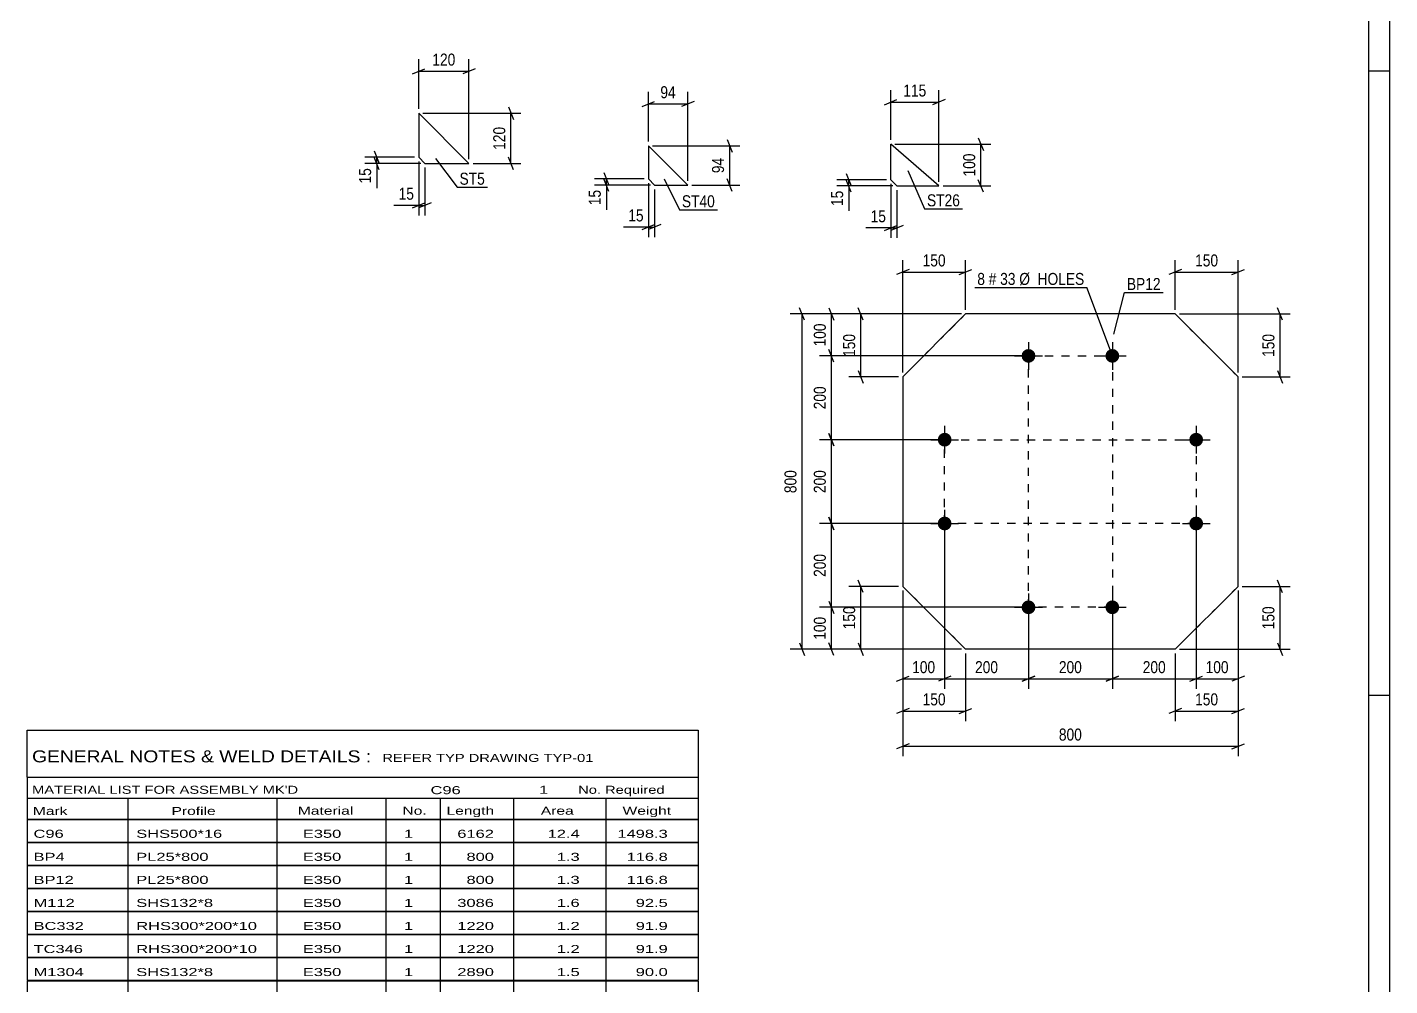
# Model space of a CAD drawing. Header units: millimetres. Extents: x 0 to 1189, y 0 to 841.
# Drawn here: x 864 to 1189, y 228.7 to 457.5 of the extents above; entities that cross this region are included whole.
import ezdxf

# ---------------------------------------------------------------- set-up
doc = ezdxf.new("R2010")
doc.units = ezdxf.units.MM
doc.linetypes.add('DXK_LINE_DOT2', pattern=[3.9198, 1.9599, -1.9599])
doc.styles.add('Arial Narrow', font='ARIALN.TTF', dxfattribs={"height": 0.2})

# ---------------------------------------------------------------- blocks, each defined once
blk = doc.blocks.new('Unknown-285407614-1132')
at = {"color": 5, "linetype": 'Continuous'}
for p, q in [((1189, 0), (1189, 841)), ((1184, 5), (1184, 836)), ((1189, 447), (1184, 447)), ((1189, 298), (1184, 298))]:
    blk.add_line(p, q, dxfattribs=at)
blk = doc.blocks.new('Part-285407614-8448 - 8432')
at = {"color": 2, "linetype": 'Continuous'}
for p, q in [((1021.55, 419.8), (1012.15, 429.2)), ((1012.15, 429.2), (1012.15, 421.3)), ((1012.15, 421.3), (1013.65, 419.8)), ((1013.65, 419.8), (1021.55, 419.8))]:
    blk.add_line(p, q, dxfattribs=at)
blk = doc.blocks.new('Part-285407614-8550 - 8544')
at = {"color": 2, "linetype": 'Continuous'}
for p, q in [((1069.96, 421.11), (1069.96, 429.61)), ((1081.46, 419.61), (1069.96, 429.61)), ((1071.46, 419.61), (1069.96, 421.11)), ((1071.46, 419.61), (1081.46, 419.61))]:
    blk.add_line(p, q, dxfattribs=at)
blk = doc.blocks.new('Part-285407614-38221 - 38220')
at = {"color": 2, "linetype": 'Continuous'}
for p, q in [((1087.83, 389.06), (1072.83, 374.06)), ((1137.83, 389.06), (1087.83, 389.06)), ((1137.83, 389.06), (1152.83, 374.06)), ((1072.83, 374.06), (1072.83, 324.06)), ((1152.83, 324.05), (1152.83, 374.06)), ((1072.83, 324.06), (1087.83, 309.06)), ((1137.83, 309.06), (1152.83, 324.05)), ((1137.83, 309.06), (1087.83, 309.06)), ((1137.83, 309.06), (1137.83, 309.06))]:
    blk.add_line(p, q, dxfattribs=at)
at = {"color": 7, "linetype": 'DXK_LINE_DOT2'}
for p, q in [((1072.83, 374.06), (1087.83, 389.06)), ((1137.83, 389.06), (1152.83, 374.06)), ((1152.83, 374.06), (1152.83, 374.06)), ((1072.83, 324.06), (1087.83, 309.06)), ((1152.83, 324.05), (1137.83, 309.06)), ((1137.83, 309.06), (1137.83, 309.06))]:
    blk.add_line(p, q, dxfattribs=at)
blk = doc.blocks.new('Bolt-285407614-38222 - 38220')
at = {"linetype": 'Continuous'}
for points in [[(1102.83, 380.71, -1), (1102.83, 377.41, -1)], [(1122.83, 380.71, -1), (1122.83, 377.41, -1)], [(1082.83, 360.71, -1), (1082.83, 357.41, -1)], [(1142.83, 360.71, -1), (1142.83, 357.41, -1)], [(1082.83, 340.71, -1), (1082.83, 337.41, -1)], [(1142.83, 340.71, -1), (1142.83, 337.41, -1)], [(1102.83, 320.71, -1), (1102.83, 317.41, -1)], [(1122.83, 320.71, -1), (1122.83, 317.41, -1)]]:
    blk.add_hatch(color=1, dxfattribs=at).paths.add_polyline_path(points)
at = {"color": 1, "linetype": 'Continuous'}
for p, q in [((1102.83, 382.36), (1102.83, 375.76)), ((1122.83, 382.36), (1122.83, 375.76)), ((1099.53, 379.06), (1106.13, 379.06)), ((1119.53, 379.06), (1126.13, 379.06)), ((1082.83, 362.36), (1082.83, 355.76)), ((1142.83, 362.36), (1142.83, 355.76)), ((1079.53, 359.06), (1086.13, 359.06)), ((1139.53, 359.06), (1146.13, 359.06)), ((1082.83, 342.36), (1082.83, 335.76)), ((1142.83, 342.36), (1142.83, 335.76)), ((1079.53, 339.06), (1086.13, 339.06)), ((1139.53, 339.06), (1146.13, 339.06)), ((1102.83, 322.36), (1102.83, 315.76)), ((1122.83, 322.36), (1122.83, 315.76)), ((1099.53, 319.06), (1106.13, 319.06)), ((1119.53, 319.06), (1126.13, 319.06))]:
    blk.add_line(p, q, dxfattribs=at)
blk = doc.blocks.new('Part-285407614-7930 - 7924')
at = {"color": 2, "linetype": 'Continuous'}
for p, q in [((969.37, 424.98), (957.37, 436.98)), ((957.37, 436.98), (957.37, 426.48)), ((957.37, 426.48), (958.87, 424.98)), ((958.87, 424.98), (969.37, 424.98))]:
    blk.add_line(p, q, dxfattribs=at)
blk = doc.blocks.new('Rectangle-285407614-40898 - 38220')
at = {"color": 1, "linetype": 'DXK_LINE_DOT2'}
blk.add_lwpolyline([(1102.83, 379.06), (1122.83, 379.06), (1122.83, 319.06), (1102.83, 319.06), (1102.83, 379.06)], close=True, dxfattribs=at)
blk = doc.blocks.new('Rectangle-285407614-40917 - 38220')
at = {"color": 1, "linetype": 'DXK_LINE_DOT2'}
blk.add_lwpolyline([(1082.83, 359.06), (1142.83, 359.06), (1142.83, 339.06), (1082.83, 339.06), (1082.83, 359.06)], close=True, dxfattribs=at)
blk = doc.blocks.new('StraightDimension-285407614-8450 - 8432')
at = {"color": 7, "linetype": 'Continuous'}
for p, q in [((1013.15, 429.2), (1033.95, 429.2)), ((1030.95, 430.7), (1032.15, 427.7)), ((1031.55, 419.8), (1031.55, 429.2)), ((1022.55, 419.8), (1033.95, 419.8)), ((1032.15, 418.3), (1030.95, 421.3))]:
    blk.add_line(p, q, dxfattribs=at)
at = {"color": 0}
blk.add_wipeout([(1030.8, 426.93), (1026.6, 426.93), (1026.6, 422.07), (1030.8, 422.07)], dxfattribs=at)
at = {"color": 3, "style": 'Arial Narrow'}
blk.add_text('94', height=2.863, rotation=90.0002, dxfattribs=at).set_placement((1030.2, 422.67))
blk = doc.blocks.new('StraightDimension-285407614-8457 - 8432')
at = {"color": 7, "linetype": 'Continuous'}
for p, q in [((1001.55, 422.8), (1002.75, 419.8)), ((1011.15, 421.3), (999.3, 421.3)), ((1012.65, 419.8), (999.3, 419.8)), ((1002.75, 418.3), (1001.55, 421.3)), ((1002.15, 419.8), (1002.15, 421.3))]:
    blk.add_line(p, q, dxfattribs=at)
at = {"color": 0}
blk.add_wipeout([(1001.4, 419.27), (997.2, 419.27), (997.2, 414.42), (1001.4, 414.42)], dxfattribs=at)
at = {"color": 7, "linetype": 'Continuous'}
blk.add_line((1002.15, 419.8), (1002.15, 413.89), dxfattribs=at)
blk.add_line((1002.15, 419.8), (1002.15, 413.89), dxfattribs=at)
at = {"color": 3, "style": 'Arial Narrow'}
blk.add_text('15', height=2.863, rotation=90.0002, dxfattribs=at).set_placement((1000.8, 415.02))
blk = doc.blocks.new('StraightDimension-285407614-8468 - 8432')
at = {"color": 7, "linetype": 'Continuous'}
for p, q in [((1012.15, 430.2), (1012.15, 442.05)), ((1021.55, 420.8), (1021.55, 442.05)), ((1010.65, 438.6), (1013.65, 439.8)), ((1012.15, 439.2), (1021.55, 439.2)), ((1023.05, 439.8), (1020.05, 438.6))]:
    blk.add_line(p, q, dxfattribs=at)
at = {"color": 0}
blk.add_wipeout([(1019.28, 439.95), (1019.28, 444.15), (1014.42, 444.15), (1014.42, 439.95)], dxfattribs=at)
at = {"color": 3, "style": 'Arial Narrow'}
blk.add_text('94', height=2.863, dxfattribs=at).set_placement((1015.02, 440.55))
blk = doc.blocks.new('StraightDimension-285407614-8477 - 8432')
at = {"color": 7, "linetype": 'Continuous'}
for p, q in [((1012.15, 420.3), (1012.15, 407.4)), ((1013.65, 418.8), (1013.65, 407.4)), ((1010.65, 409.2), (1013.65, 410.4)), ((1015.15, 410.4), (1012.15, 409.2)), ((1012.15, 409.8), (1013.65, 409.8))]:
    blk.add_line(p, q, dxfattribs=at)
at = {"color": 0}
blk.add_wipeout([(1011.62, 410.55), (1011.62, 414.75), (1006.77, 414.75), (1006.77, 410.55)], dxfattribs=at)
at = {"color": 7, "linetype": 'Continuous'}
blk.add_line((1012.15, 409.8), (1006.24, 409.8), dxfattribs=at)
blk.add_line((1012.15, 409.8), (1006.24, 409.8), dxfattribs=at)
at = {"color": 3, "style": 'Arial Narrow'}
blk.add_text('15', height=2.863, dxfattribs=at).set_placement((1007.37, 411.15))
blk = doc.blocks.new('StraightDimension-285407614-8552 - 8544')
at = {"color": 7, "linetype": 'Continuous'}
for p, q in [((1070.96, 429.61), (1093.86, 429.61)), ((1090.86, 431.11), (1092.06, 428.11)), ((1091.46, 419.61), (1091.46, 429.61)), ((1082.46, 419.61), (1093.86, 419.61)), ((1092.06, 418.11), (1090.86, 421.11))]:
    blk.add_line(p, q, dxfattribs=at)
at = {"color": 0}
blk.add_wipeout([(1090.71, 427.95), (1086.51, 427.95), (1086.51, 421.27), (1090.71, 421.27)], dxfattribs=at)
at = {"color": 3, "style": 'Arial Narrow'}
blk.add_text('100', height=2.863, rotation=90.0002, dxfattribs=at).set_placement((1090.11, 421.87))
blk = doc.blocks.new('StraightDimension-285407614-8561 - 8544')
at = {"color": 7, "linetype": 'Continuous'}
for p, q in [((1059.36, 422.61), (1060.56, 419.61)), ((1068.96, 421.11), (1057.11, 421.11)), ((1070.46, 419.61), (1057.11, 419.61)), ((1060.56, 418.11), (1059.36, 421.11)), ((1059.96, 419.61), (1059.96, 421.11))]:
    blk.add_line(p, q, dxfattribs=at)
at = {"color": 0}
blk.add_wipeout([(1059.21, 419.08), (1055.01, 419.08), (1055.01, 414.23), (1059.21, 414.23)], dxfattribs=at)
at = {"color": 7, "linetype": 'Continuous'}
blk.add_line((1059.96, 419.61), (1059.96, 413.7), dxfattribs=at)
blk.add_line((1059.96, 419.61), (1059.96, 413.7), dxfattribs=at)
at = {"color": 3, "style": 'Arial Narrow'}
blk.add_text('15', height=2.863, rotation=90.0002, dxfattribs=at).set_placement((1058.61, 414.83))
blk = doc.blocks.new('StraightDimension-285407614-8572 - 8544')
at = {"color": 7, "linetype": 'Continuous'}
for p, q in [((1069.96, 430.61), (1069.96, 442.46)), ((1081.46, 420.61), (1081.46, 442.46)), ((1068.46, 439.01), (1071.46, 440.21)), ((1069.96, 439.61), (1081.46, 439.61)), ((1082.96, 440.21), (1079.96, 439.01))]:
    blk.add_line(p, q, dxfattribs=at)
at = {"color": 0}
blk.add_wipeout([(1079.05, 440.36), (1079.05, 444.56), (1072.37, 444.56), (1072.37, 440.36)], dxfattribs=at)
at = {"color": 3, "style": 'Arial Narrow'}
blk.add_text('115', height=2.863, dxfattribs=at).set_placement((1072.97, 440.96))
blk = doc.blocks.new('StraightDimension-285407614-8579 - 8544')
at = {"color": 7, "linetype": 'Continuous'}
for p, q in [((1069.96, 420.11), (1069.96, 407.21)), ((1071.46, 418.61), (1071.46, 407.21)), ((1068.46, 409.01), (1071.46, 410.21)), ((1072.96, 410.21), (1069.96, 409.01)), ((1069.96, 409.61), (1071.46, 409.61))]:
    blk.add_line(p, q, dxfattribs=at)
at = {"color": 0}
blk.add_wipeout([(1069.43, 410.36), (1069.43, 414.56), (1064.58, 414.56), (1064.58, 410.36)], dxfattribs=at)
at = {"color": 7, "linetype": 'Continuous'}
blk.add_line((1069.96, 409.61), (1064.05, 409.61), dxfattribs=at)
blk.add_line((1069.96, 409.61), (1064.05, 409.61), dxfattribs=at)
at = {"color": 3, "style": 'Arial Narrow'}
blk.add_text('15', height=2.863, dxfattribs=at).set_placement((1065.18, 410.96))
blk = doc.blocks.new('StraightDimension-285407614-38224 - 38220')
at = {"color": 7, "linetype": 'Continuous'}
for p, q in [((1137.83, 390.06), (1137.83, 401.91)), ((1152.83, 375.06), (1152.83, 401.91)), ((1139.33, 399.66), (1136.33, 398.46)), ((1137.83, 399.06), (1152.83, 399.06)), ((1151.33, 398.46), (1154.33, 399.66))]:
    blk.add_line(p, q, dxfattribs=at)
at = {"color": 0}
blk.add_wipeout([(1148.67, 399.81), (1148.67, 404.01), (1141.98, 404.01), (1141.98, 399.81)], dxfattribs=at)
at = {"color": 3, "style": 'Arial Narrow'}
blk.add_text('150', height=2.863, dxfattribs=at).set_placement((1142.58, 400.41))
blk = doc.blocks.new('StraightDimension-285407614-38282 - 38220')
at = {"color": 7, "linetype": 'Continuous'}
for p, q in [((1081.83, 359.06), (1052.98, 359.06)), ((1056.43, 357.56), (1055.23, 360.56)), ((1055.83, 339.06), (1055.83, 359.06)), ((1081.83, 339.06), (1052.98, 339.06)), ((1055.23, 340.56), (1056.43, 337.56))]:
    blk.add_line(p, q, dxfattribs=at)
at = {"color": 0}
blk.add_wipeout([(1055.08, 352.4), (1050.88, 352.4), (1050.88, 345.71), (1055.08, 345.71)], dxfattribs=at)
at = {"color": 3, "style": 'Arial Narrow'}
blk.add_text('200', height=2.863, rotation=90.0002, dxfattribs=at).set_placement((1054.48, 346.31))
blk = doc.blocks.new('StraightDimension-285407614-38228 - 38220')
at = {"color": 7, "linetype": 'Continuous'}
for p, q in [((1072.83, 375.06), (1072.83, 401.91)), ((1087.83, 390.06), (1087.83, 401.91)), ((1074.33, 399.66), (1071.33, 398.46)), ((1072.83, 399.06), (1087.83, 399.06)), ((1086.33, 398.46), (1089.33, 399.66))]:
    blk.add_line(p, q, dxfattribs=at)
at = {"color": 0}
blk.add_wipeout([(1083.67, 399.81), (1083.67, 404.01), (1076.98, 404.01), (1076.98, 399.81)], dxfattribs=at)
at = {"color": 3, "style": 'Arial Narrow'}
blk.add_text('150', height=2.863, dxfattribs=at).set_placement((1077.58, 400.41))
blk = doc.blocks.new('StraightDimension-285407614-38232 - 38220')
at = {"color": 7, "linetype": 'Continuous'}
for p, q in [((1152.83, 323.05), (1152.83, 291.91)), ((1137.83, 308.06), (1137.83, 291.91)), ((1139.33, 294.91), (1136.33, 293.71)), ((1137.83, 294.31), (1152.83, 294.31)), ((1151.33, 293.71), (1154.33, 294.91))]:
    blk.add_line(p, q, dxfattribs=at)
at = {"color": 0}
blk.add_wipeout([(1148.67, 295.06), (1148.67, 299.26), (1141.98, 299.26), (1141.98, 295.06)], dxfattribs=at)
at = {"color": 3, "style": 'Arial Narrow'}
blk.add_text('150', height=2.863, dxfattribs=at).set_placement((1142.58, 295.66))
blk = doc.blocks.new('StraightDimension-285407614-38300 - 38220')
at = {"color": 7, "linetype": 'Continuous'}
for p, q in [((1049.43, 387.56), (1048.23, 390.56)), ((1086.83, 389.06), (1045.98, 389.06)), ((1048.83, 309.06), (1048.83, 389.06)), ((1086.83, 309.06), (1045.98, 309.06)), ((1048.23, 310.56), (1049.43, 307.56))]:
    blk.add_line(p, q, dxfattribs=at)
at = {"color": 0}
blk.add_wipeout([(1048.08, 352.4), (1043.88, 352.4), (1043.88, 345.71), (1048.08, 345.71)], dxfattribs=at)
at = {"color": 3, "style": 'Arial Narrow'}
blk.add_text('800', height=2.863, rotation=90.0002, dxfattribs=at).set_placement((1047.48, 346.31))
blk = doc.blocks.new('StraightDimension-285407614-38236 - 38220')
at = {"color": 7, "linetype": 'Continuous'}
for p, q in [((1072.83, 323.06), (1072.83, 291.91)), ((1087.83, 308.06), (1087.83, 291.91)), ((1074.33, 294.91), (1071.33, 293.71)), ((1072.83, 294.31), (1087.83, 294.31)), ((1086.33, 293.71), (1089.33, 294.91))]:
    blk.add_line(p, q, dxfattribs=at)
at = {"color": 0}
blk.add_wipeout([(1083.67, 295.06), (1083.67, 299.26), (1076.98, 299.26), (1076.98, 295.06)], dxfattribs=at)
at = {"color": 3, "style": 'Arial Narrow'}
blk.add_text('150', height=2.863, dxfattribs=at).set_placement((1077.58, 295.66))
blk = doc.blocks.new('StraightDimension-285407614-38240 - 38220')
at = {"color": 7, "linetype": 'Continuous'}
for p, q in [((1163.43, 387.56), (1162.23, 390.56)), ((1138.83, 389.06), (1165.23, 389.06)), ((1162.83, 374.06), (1162.83, 389.06)), ((1153.83, 374.06), (1165.23, 374.06)), ((1162.23, 375.56), (1163.43, 372.56))]:
    blk.add_line(p, q, dxfattribs=at)
at = {"color": 0}
blk.add_wipeout([(1162.08, 384.9), (1157.88, 384.9), (1157.88, 378.21), (1162.08, 378.21)], dxfattribs=at)
at = {"color": 3, "style": 'Arial Narrow'}
blk.add_text('150', height=2.863, rotation=90.0002, dxfattribs=at).set_placement((1161.48, 378.81))
blk = doc.blocks.new('StraightDimension-285407614-38244 - 38220')
at = {"color": 7, "linetype": 'Continuous'}
for p, q in [((1163.43, 322.55), (1162.23, 325.55)), ((1153.83, 324.05), (1165.23, 324.05)), ((1162.83, 309.06), (1162.83, 324.05)), ((1138.83, 309.06), (1165.23, 309.06)), ((1162.23, 310.56), (1163.43, 307.56))]:
    blk.add_line(p, q, dxfattribs=at)
at = {"color": 0}
blk.add_wipeout([(1162.08, 319.9), (1157.88, 319.9), (1157.88, 313.21), (1162.08, 313.21)], dxfattribs=at)
at = {"color": 3, "style": 'Arial Narrow'}
blk.add_text('150', height=2.863, rotation=90.0002, dxfattribs=at).set_placement((1161.48, 313.81))
blk = doc.blocks.new('StraightDimension-285407614-38248 - 38220')
at = {"color": 7, "linetype": 'Continuous'}
for p, q in [((1063.43, 387.56), (1062.23, 390.56)), ((1086.83, 389.06), (1059.98, 389.06)), ((1062.83, 374.06), (1062.83, 389.06)), ((1071.83, 374.06), (1059.98, 374.06)), ((1062.23, 375.56), (1063.43, 372.56))]:
    blk.add_line(p, q, dxfattribs=at)
at = {"color": 0}
blk.add_wipeout([(1062.08, 384.9), (1057.88, 384.9), (1057.88, 378.21), (1062.08, 378.21)], dxfattribs=at)
at = {"color": 3, "style": 'Arial Narrow'}
blk.add_text('150', height=2.863, rotation=90.0002, dxfattribs=at).set_placement((1061.48, 378.81))
blk = doc.blocks.new('StraightDimension-285407614-38252 - 38220')
at = {"color": 7, "linetype": 'Continuous'}
for p, q in [((1063.43, 322.56), (1062.23, 325.56)), ((1071.83, 324.06), (1059.98, 324.06)), ((1062.83, 309.06), (1062.83, 324.06)), ((1086.83, 309.06), (1059.98, 309.06)), ((1062.23, 310.56), (1063.43, 307.56))]:
    blk.add_line(p, q, dxfattribs=at)
at = {"color": 0}
blk.add_wipeout([(1062.08, 319.9), (1057.88, 319.9), (1057.88, 313.21), (1062.08, 313.21)], dxfattribs=at)
at = {"color": 3, "style": 'Arial Narrow'}
blk.add_text('150', height=2.863, rotation=90.0002, dxfattribs=at).set_placement((1061.48, 313.81))
blk = doc.blocks.new('StraightDimension-285407614-38256 - 38220')
at = {"color": 7, "linetype": 'Continuous'}
for p, q in [((1142.83, 338.06), (1142.83, 299.6)), ((1152.83, 323.05), (1152.83, 299.6)), ((1141.33, 301.4), (1144.33, 302.6)), ((1154.33, 302.6), (1151.33, 301.4)), ((1142.83, 302), (1152.83, 302))]:
    blk.add_line(p, q, dxfattribs=at)
at = {"color": 0}
blk.add_wipeout([(1151.17, 302.75), (1151.17, 306.95), (1144.48, 306.95), (1144.48, 302.75)], dxfattribs=at)
at = {"color": 3, "style": 'Arial Narrow'}
blk.add_text('100', height=2.863, dxfattribs=at).set_placement((1145.08, 303.35))
blk = doc.blocks.new('StraightDimension-285407614-38257 - 38220')
at = {"color": 7, "linetype": 'Continuous'}
for p, q in [((1142.83, 338.06), (1142.83, 299.6)), ((1122.83, 318.06), (1122.83, 299.6)), ((1124.33, 302.6), (1121.33, 301.4)), ((1141.33, 301.4), (1144.33, 302.6)), ((1122.83, 302), (1142.83, 302))]:
    blk.add_line(p, q, dxfattribs=at)
at = {"color": 0}
blk.add_wipeout([(1136.17, 302.75), (1136.17, 306.95), (1129.48, 306.95), (1129.48, 302.75)], dxfattribs=at)
at = {"color": 3, "style": 'Arial Narrow'}
blk.add_text('200', height=2.863, dxfattribs=at).set_placement((1130.08, 303.35))
blk = doc.blocks.new('StraightDimension-285407614-38258 - 38220')
at = {"color": 7, "linetype": 'Continuous'}
for p, q in [((1102.83, 318.06), (1102.83, 299.6)), ((1122.83, 318.06), (1122.83, 299.6)), ((1104.33, 302.6), (1101.33, 301.4)), ((1121.33, 301.4), (1124.33, 302.6)), ((1102.83, 302), (1122.83, 302))]:
    blk.add_line(p, q, dxfattribs=at)
at = {"color": 0}
blk.add_wipeout([(1116.17, 302.75), (1116.17, 306.95), (1109.48, 306.95), (1109.48, 302.75)], dxfattribs=at)
at = {"color": 3, "style": 'Arial Narrow'}
blk.add_text('200', height=2.863, dxfattribs=at).set_placement((1110.08, 303.35))
blk = doc.blocks.new('StraightDimension-285407614-38259 - 38220')
at = {"color": 7, "linetype": 'Continuous'}
for p, q in [((1082.83, 338.06), (1082.83, 299.6)), ((1102.83, 318.06), (1102.83, 299.6)), ((1084.33, 302.6), (1081.33, 301.4)), ((1101.33, 301.4), (1104.33, 302.6)), ((1082.83, 302), (1102.83, 302))]:
    blk.add_line(p, q, dxfattribs=at)
at = {"color": 0}
blk.add_wipeout([(1096.17, 302.75), (1096.17, 306.95), (1089.48, 306.95), (1089.48, 302.75)], dxfattribs=at)
at = {"color": 3, "style": 'Arial Narrow'}
blk.add_text('200', height=2.863, dxfattribs=at).set_placement((1090.08, 303.35))
blk = doc.blocks.new('StraightDimension-285407614-38260 - 38220')
at = {"color": 7, "linetype": 'Continuous'}
for p, q in [((1082.83, 338.06), (1082.83, 299.6)), ((1072.83, 323.06), (1072.83, 299.6)), ((1071.33, 301.4), (1074.33, 302.6)), ((1084.33, 302.6), (1081.33, 301.4)), ((1072.83, 302), (1082.83, 302))]:
    blk.add_line(p, q, dxfattribs=at)
at = {"color": 0}
blk.add_wipeout([(1081.17, 302.75), (1081.17, 306.95), (1074.48, 306.95), (1074.48, 302.75)], dxfattribs=at)
at = {"color": 3, "style": 'Arial Narrow'}
blk.add_text('100', height=2.863, dxfattribs=at).set_placement((1075.08, 303.35))
blk = doc.blocks.new('StraightDimension-285407614-38276 - 38220')
at = {"color": 7, "linetype": 'Continuous'}
for p, q in [((1072.83, 323.06), (1072.83, 283.51)), ((1152.83, 323.05), (1152.83, 283.51)), ((1074.33, 286.51), (1071.33, 285.31)), ((1151.33, 285.31), (1154.33, 286.51)), ((1072.83, 285.91), (1152.83, 285.91))]:
    blk.add_line(p, q, dxfattribs=at)
at = {"color": 0}
blk.add_wipeout([(1116.17, 286.66), (1116.17, 290.86), (1109.48, 290.86), (1109.48, 286.66)], dxfattribs=at)
at = {"color": 3, "style": 'Arial Narrow'}
blk.add_text('800', height=2.863, dxfattribs=at).set_placement((1110.08, 287.26))
blk = doc.blocks.new('StraightDimension-285407614-38280 - 38220')
at = {"color": 7, "linetype": 'Continuous'}
for p, q in [((1055.23, 390.56), (1056.43, 387.56)), ((1086.83, 389.06), (1052.98, 389.06)), ((1055.83, 379.06), (1055.83, 389.06)), ((1056.43, 377.56), (1055.23, 380.56)), ((1101.83, 379.06), (1052.98, 379.06))]:
    blk.add_line(p, q, dxfattribs=at)
at = {"color": 0}
blk.add_wipeout([(1055.08, 387.4), (1050.88, 387.4), (1050.88, 380.71), (1055.08, 380.71)], dxfattribs=at)
at = {"color": 3, "style": 'Arial Narrow'}
blk.add_text('100', height=2.863, rotation=90.0002, dxfattribs=at).set_placement((1054.48, 381.31))
blk = doc.blocks.new('StraightDimension-285407614-38281 - 38220')
at = {"color": 7, "linetype": 'Continuous'}
for p, q in [((1056.43, 377.56), (1055.23, 380.56)), ((1101.83, 379.06), (1052.98, 379.06)), ((1055.83, 359.06), (1055.83, 379.06)), ((1081.83, 359.06), (1052.98, 359.06)), ((1055.23, 360.56), (1056.43, 357.56))]:
    blk.add_line(p, q, dxfattribs=at)
at = {"color": 0}
blk.add_wipeout([(1055.08, 372.4), (1050.88, 372.4), (1050.88, 365.71), (1055.08, 365.71)], dxfattribs=at)
at = {"color": 3, "style": 'Arial Narrow'}
blk.add_text('200', height=2.863, rotation=90.0002, dxfattribs=at).set_placement((1054.48, 366.31))
blk = doc.blocks.new('StraightDimension-285407614-38283 - 38220')
at = {"color": 7, "linetype": 'Continuous'}
for p, q in [((1081.83, 339.06), (1052.98, 339.06)), ((1056.43, 337.56), (1055.23, 340.56)), ((1055.83, 319.06), (1055.83, 339.06)), ((1101.83, 319.06), (1052.98, 319.06)), ((1055.23, 320.56), (1056.43, 317.56))]:
    blk.add_line(p, q, dxfattribs=at)
at = {"color": 0}
blk.add_wipeout([(1055.08, 332.4), (1050.88, 332.4), (1050.88, 325.71), (1055.08, 325.71)], dxfattribs=at)
at = {"color": 3, "style": 'Arial Narrow'}
blk.add_text('200', height=2.863, rotation=90.0002, dxfattribs=at).set_placement((1054.48, 326.31))
blk = doc.blocks.new('StraightDimension-285407614-38284 - 38220')
at = {"color": 7, "linetype": 'Continuous'}
for p, q in [((1101.83, 319.06), (1052.98, 319.06)), ((1055.23, 320.56), (1056.43, 317.56)), ((1055.83, 309.06), (1055.83, 319.06)), ((1086.83, 309.06), (1052.98, 309.06)), ((1056.43, 307.56), (1055.23, 310.56))]:
    blk.add_line(p, q, dxfattribs=at)
at = {"color": 0}
blk.add_wipeout([(1055.08, 317.4), (1050.88, 317.4), (1050.88, 310.71), (1055.08, 310.71)], dxfattribs=at)
at = {"color": 3, "style": 'Arial Narrow'}
blk.add_text('100', height=2.863, rotation=90.0002, dxfattribs=at).set_placement((1054.48, 311.31))
blk = doc.blocks.new('StraightDimension-285407614-7939 - 7924')
at = {"color": 7, "linetype": 'Continuous'}
for p, q in [((956.37, 426.48), (944.52, 426.48)), ((946.77, 427.98), (947.97, 424.98)), ((947.97, 423.48), (946.77, 426.48)), ((947.37, 424.98), (947.37, 426.48)), ((957.87, 424.98), (944.52, 424.98))]:
    blk.add_line(p, q, dxfattribs=at)
at = {"color": 0}
blk.add_wipeout([(946.62, 424.45), (942.42, 424.45), (942.42, 419.6), (946.62, 419.6)], dxfattribs=at)
at = {"color": 7, "linetype": 'Continuous'}
blk.add_line((947.37, 424.98), (947.37, 419.07), dxfattribs=at)
blk.add_line((947.37, 424.98), (947.37, 419.07), dxfattribs=at)
at = {"color": 3, "style": 'Arial Narrow'}
blk.add_text('15', height=2.863, rotation=90.0002, dxfattribs=at).set_placement((946.02, 420.2))
blk = doc.blocks.new('StraightDimension-285407614-7932 - 7924')
at = {"color": 7, "linetype": 'Continuous'}
for p, q in [((958.37, 436.98), (981.77, 436.98)), ((978.77, 438.48), (979.97, 435.48)), ((979.37, 424.98), (979.37, 436.98)), ((979.97, 423.48), (978.77, 426.48)), ((970.37, 424.98), (981.77, 424.98))]:
    blk.add_line(p, q, dxfattribs=at)
at = {"color": 0}
blk.add_wipeout([(978.62, 434.32), (974.42, 434.32), (974.42, 427.63), (978.62, 427.63)], dxfattribs=at)
at = {"color": 3, "style": 'Arial Narrow'}
blk.add_text('120', height=2.863, rotation=90.0002, dxfattribs=at).set_placement((978.02, 428.23))
blk = doc.blocks.new('StraightDimension-285407614-7950 - 7924')
at = {"color": 7, "linetype": 'Continuous'}
for p, q in [((957.37, 437.98), (957.37, 449.83)), ((969.37, 425.98), (969.37, 449.83)), ((955.87, 446.38), (958.87, 447.58)), ((957.37, 446.98), (969.37, 446.98)), ((970.87, 447.58), (967.87, 446.38))]:
    blk.add_line(p, q, dxfattribs=at)
at = {"color": 0}
blk.add_wipeout([(966.72, 447.73), (966.72, 451.93), (960.03, 451.93), (960.03, 447.73)], dxfattribs=at)
at = {"color": 3, "style": 'Arial Narrow'}
blk.add_text('120', height=2.863, dxfattribs=at).set_placement((960.63, 448.33))
blk = doc.blocks.new('StraightDimension-285407614-7959 - 7924')
at = {"color": 7, "linetype": 'Continuous'}
for p, q in [((957.37, 425.48), (957.37, 412.58)), ((958.87, 423.98), (958.87, 412.58)), ((955.87, 414.38), (958.87, 415.58)), ((960.37, 415.58), (957.37, 414.38)), ((957.37, 414.98), (958.87, 414.98))]:
    blk.add_line(p, q, dxfattribs=at)
at = {"color": 0}
blk.add_wipeout([(956.85, 415.73), (956.85, 419.93), (951.99, 419.93), (951.99, 415.73)], dxfattribs=at)
at = {"color": 7, "linetype": 'Continuous'}
blk.add_line((957.37, 414.98), (951.47, 414.98), dxfattribs=at)
blk.add_line((957.37, 414.98), (951.47, 414.98), dxfattribs=at)
at = {"color": 3, "style": 'Arial Narrow'}
blk.add_text('15', height=2.863, dxfattribs=at).set_placement((952.59, 416.33))
blk = doc.blocks.new('Unknown-285407614-42335')
at = {"color": 7, "linetype": 'Continuous'}
for p, q in [((864, 289.75), (1024, 289.75)), ((864, 278.5), (864, 289.75)), ((1024, 289.75), (1024, 278.5)), ((864, 278.5), (1024, 278.5)), ((864, 278.5), (864, 273.5)), ((1024, 278.5), (1024, 273.5)), ((864, 273.5), (1024, 273.5)), ((864, 273.5), (864, 268.5)), ((888, 273.5), (888, 268.5)), ((923.5, 273.5), (923.5, 268.5)), ((949.5, 273.5), (949.5, 268.5)), ((962.5, 273.5), (962.5, 268.5)), ((980, 273.5), (980, 268.5)), ((1002, 273.5), (1002, 268.5)), ((1024, 273.5), (1024, 268.5)), ((864, 268.5), (1024, 268.5)), ((864, 268.45), (864, 263.05)), ((864, 268.45), (1024, 268.45)), ((888, 268.5), (888, 263)), ((923.5, 268.5), (923.5, 263)), ((949.5, 268.5), (949.5, 263)), ((962.5, 268.5), (962.5, 263)), ((980, 268.5), (980, 263)), ((1002, 268.5), (1002, 263)), ((1024, 268.45), (1024, 263.05)), ((864, 263.05), (1024, 263.05)), ((864, 262.95), (864, 257.55)), ((864, 262.95), (1024, 262.95)), ((888, 263), (888, 257.5)), ((923.5, 263), (923.5, 257.5)), ((949.5, 263), (949.5, 257.5)), ((962.5, 263), (962.5, 257.5)), ((980, 263), (980, 257.5)), ((1002, 263), (1002, 257.5)), ((1024, 262.95), (1024, 257.55)), ((864, 257.55), (1024, 257.55)), ((864, 257.45), (864, 252.05)), ((864, 257.45), (1024, 257.45)), ((888, 257.5), (888, 252)), ((923.5, 257.5), (923.5, 252)), ((949.5, 257.5), (949.5, 252)), ((962.5, 257.5), (962.5, 252)), ((980, 257.5), (980, 252)), ((1002, 257.5), (1002, 252)), ((1024, 257.45), (1024, 252.05)), ((864, 252.05), (1024, 252.05)), ((864, 251.95), (864, 246.55)), ((864, 251.95), (1024, 251.95)), ((888, 252), (888, 246.5)), ((923.5, 252), (923.5, 246.5)), ((949.5, 252), (949.5, 246.5)), ((962.5, 252), (962.5, 246.5)), ((980, 252), (980, 246.5)), ((1002, 252), (1002, 246.5)), ((1024, 251.95), (1024, 246.55)), ((864, 246.55), (1024, 246.55)), ((864, 246.45), (864, 241.05)), ((864, 246.45), (1024, 246.45)), ((888, 246.5), (888, 241)), ((923.5, 246.5), (923.5, 241)), ((949.5, 246.5), (949.5, 241)), ((962.5, 246.5), (962.5, 241)), ((980, 246.5), (980, 241)), ((1002, 246.5), (1002, 241)), ((1024, 246.45), (1024, 241.05)), ((864, 241.05), (1024, 241.05)), ((864, 240.95), (864, 235.55)), ((864, 240.95), (1024, 240.95)), ((888, 241), (888, 235.5)), ((923.5, 241), (923.5, 235.5)), ((949.5, 241), (949.5, 235.5)), ((962.5, 241), (962.5, 235.5)), ((980, 241), (980, 235.5)), ((1002, 241), (1002, 235.5)), ((1024, 240.95), (1024, 235.55)), ((864, 235.55), (1024, 235.55)), ((864, 235.45), (864, 230.05)), ((864, 235.45), (1024, 235.45)), ((888, 235.5), (888, 230)), ((923.5, 235.5), (923.5, 230)), ((949.5, 235.5), (949.5, 230)), ((962.5, 235.5), (962.5, 230)), ((980, 235.5), (980, 230)), ((1002, 235.5), (1002, 230)), ((1024, 235.45), (1024, 230.05)), ((864, 230.05), (1024, 230.05)), ((864, 229.95), (864, 224.55)), ((864, 229.95), (1024, 229.95)), ((888, 230), (888, 224.5)), ((923.5, 230), (923.5, 224.5)), ((949.5, 230), (949.5, 224.5)), ((962.5, 230), (962.5, 224.5)), ((980, 230), (980, 224.5)), ((1002, 230), (1002, 224.5)), ((1024, 229.95), (1024, 224.55))]:
    blk.add_line(p, q, dxfattribs=at)
at = {"color": 7, "style": 'Arial Narrow'}
for s, height, width, p in [('GENERAL NOTES & WELD DETAILS :', 2.8633, 1.4, (865.15, 282.06)), ('REFER TYP DRAWING TYP-01', 1.9089, 1.6, (948.7, 282.16)), ("MATERIAL LIST FOR ASSEMBLY MK'D", 1.9089, 1.6, (865.15, 274.56)), ('C96', 1.909, 1.794707, (960.2, 274.47)), ('1', 1.91, 1.794707, (986.08, 274.56)), ('No. Required', 1.9089, 1.6, (995.41, 274.56)), ('Mark', 1.909, 1.7, (865.34, 269.5)), ('Profile', 1.909, 1.7, (898.41, 269.5)), ('Material', 1.909, 1.7, (928.54, 269.56)), ('No.', 1.909, 1.7, (953.5, 269.56)), ('Length', 1.909, 1.7, (964, 269.56)), ('Area', 1.909, 1.7, (986.5, 269.56)), ('Weight', 1.909, 1.7, (1006, 269.56))]:
    blk.add_text(s, height=height, dxfattribs=dict(at, width=width)).set_placement(p)
at = {"color": 7, "linetype": 'Continuous', "style": 'Arial Narrow', "width": 1.794707}
for s, height, p in [('C96', 1.909, (865.5, 264.06)), ('SHS500*16', 1.909, (890, 264.06)), ('E350', 1.909, (929.74, 264.06)), ('1', 1.91, (953.86, 264.06)), ('6162', 1.909, (966.58, 264.06)), ('12.4', 1.909, (988.13, 264.06)), ('1498.3', 1.909, (1004.77, 264.06)), ('BP4', 1.909, (865.5, 258.56)), ('PL25*800', 1.909, (890, 258.56)), ('E350', 1.909, (929.74, 258.56)), ('1', 1.91, (953.86, 258.56)), ('800', 1.909, (968.77, 258.56)), ('1.3', 1.909, (990.32, 258.56)), ('116.8', 1.909, (1006.96, 258.56)), ('BP12', 1.909, (865.5, 253.06)), ('PL25*800', 1.909, (890, 253.06)), ('E350', 1.909, (929.74, 253.06)), ('1', 1.91, (953.86, 253.06)), ('800', 1.909, (968.77, 253.06)), ('1.3', 1.909, (990.32, 253.06)), ('116.8', 1.909, (1006.96, 253.06)), ('M112', 1.909, (865.5, 247.56)), ('SHS132*8', 1.909, (890, 247.56)), ('E350', 1.909, (929.74, 247.56)), ('1', 1.91, (953.86, 247.56)), ('3086', 1.909, (966.58, 247.56)), ('1.6', 1.909, (990.32, 247.56)), ('92.5', 1.909, (1009.14, 247.56)), ('BC332', 1.909, (865.5, 242.06)), ('RHS300*200*10', 1.9089, (890, 242.06)), ('E350', 1.909, (929.74, 242.06)), ('1', 1.91, (953.86, 242.06)), ('1220', 1.909, (966.58, 242.06)), ('1.2', 1.909, (990.32, 242.06)), ('91.9', 1.909, (1009.14, 242.06)), ('TC346', 1.909, (865.5, 236.56)), ('RHS300*200*10', 1.9089, (890, 236.56)), ('E350', 1.909, (929.74, 236.56)), ('1', 1.91, (953.86, 236.56)), ('1220', 1.909, (966.58, 236.56)), ('1.2', 1.909, (990.32, 236.56)), ('91.9', 1.909, (1009.14, 236.56)), ('M1304', 1.909, (865.5, 231.06)), ('SHS132*8', 1.909, (890, 231.06)), ('E350', 1.909, (929.74, 231.06)), ('1', 1.91, (953.86, 231.06)), ('2890', 1.909, (966.58, 231.06)), ('1.5', 1.909, (990.32, 231.06)), ('90.0', 1.909, (1009.14, 231.06))]:
    blk.add_text(s, height=height, dxfattribs=at).set_placement(p)
blk = doc.blocks.new('Mark-285407614-8444 - 8432')
at = {"color": 0}
blk.add_wipeout([(1028.01, 414.52), (1028.01, 417.52), (1020.16, 417.52), (1020.16, 414.52)], dxfattribs=at)
blk.add_wipeout([(1028.01, 414.52), (1028.01, 417.52), (1020.16, 417.52), (1020.16, 414.52)], dxfattribs=at)
at = {"color": 30, "linetype": 'Continuous'}
for p, q in [((1015.91, 421.31), (1019.56, 413.92)), ((1019.56, 413.92), (1028.61, 413.92))]:
    blk.add_line(p, q, dxfattribs=at)
at = {"color": 3, "style": 'Arial Narrow'}
blk.add_text('ST40', height=2.863, dxfattribs=at).set_placement((1020.16, 414.52))
blk = doc.blocks.new('Mark-285407614-8546 - 8544')
at = {"color": 0}
blk.add_wipeout([(1086.47, 414.75), (1086.47, 417.75), (1078.62, 417.75), (1078.62, 414.75)], dxfattribs=at)
blk.add_wipeout([(1086.47, 414.75), (1086.47, 417.75), (1078.62, 417.75), (1078.62, 414.75)], dxfattribs=at)
at = {"color": 30, "linetype": 'Continuous'}
for p, q in [((1074.07, 423.33), (1078.02, 414.15)), ((1078.02, 414.15), (1087.07, 414.15))]:
    blk.add_line(p, q, dxfattribs=at)
at = {"color": 3, "style": 'Arial Narrow'}
blk.add_text('ST26', height=2.863, dxfattribs=at).set_placement((1078.62, 414.75))
blk = doc.blocks.new('Mark-285407614-38303 - 38220')
at = {"color": 0}
blk.add_wipeout([(1092.44, 395.99), (1092.44, 398.99), (1090.62, 398.99), (1090.62, 395.99)], dxfattribs=at)
blk.add_wipeout([(1092.44, 395.99), (1092.44, 398.99), (1090.62, 398.99), (1090.62, 395.99)], dxfattribs=at)
blk.add_wipeout([(1095.17, 395.99), (1095.17, 398.99), (1093.34, 398.99), (1093.34, 395.99)], dxfattribs=at)
blk.add_wipeout([(1095.17, 395.99), (1095.17, 398.99), (1093.34, 398.99), (1093.34, 395.99)], dxfattribs=at)
at = {"color": 3, "style": 'Arial Narrow'}
blk.add_text('8', height=2.86, dxfattribs=at).set_placement((1090.62, 395.99))
at = {"color": 0}
blk.add_wipeout([(1099.73, 395.99), (1099.73, 398.99), (1096.07, 398.99), (1096.07, 395.99)], dxfattribs=at)
blk.add_wipeout([(1099.73, 395.99), (1099.73, 398.99), (1096.07, 398.99), (1096.07, 395.99)], dxfattribs=at)
at = {"color": 3, "style": 'Arial Narrow'}
blk.add_text('#', height=2.86, dxfattribs=at).set_placement((1093.34, 395.99))
at = {"color": 0}
blk.add_wipeout([(1116.16, 395.99), (1116.16, 398.99), (1100.63, 398.99), (1100.63, 395.99)], dxfattribs=at)
blk.add_wipeout([(1116.16, 395.99), (1116.16, 398.99), (1100.63, 398.99), (1100.63, 395.99)], dxfattribs=at)
at = {"color": 7, "linetype": 'Continuous'}
for p in [(1090.02, 395.39), (1122.83, 379.06)]:
    blk.add_line(p, (1116.76, 395.39), dxfattribs=at)
at = {"color": 3, "style": 'Arial Narrow'}
for s, p in [('33', (1096.07, 395.99)), ('Ø  HOLES', (1100.63, 395.99))]:
    blk.add_text(s, height=2.863, dxfattribs=at).set_placement(p)
blk = doc.blocks.new('Mark-285407614-40936 - 38220')
at = {"color": 0}
blk.add_wipeout([(1134.34, 394.78), (1134.34, 397.78), (1126.3, 397.78), (1126.3, 394.78)], dxfattribs=at)
blk.add_wipeout([(1134.34, 394.78), (1134.34, 397.78), (1126.3, 397.78), (1126.3, 394.78)], dxfattribs=at)
at = {"color": 30, "linetype": 'Continuous'}
for p, q in [((1123.19, 384.25), (1125.7, 394.18)), ((1125.7, 394.18), (1134.94, 394.18))]:
    blk.add_line(p, q, dxfattribs=at)
at = {"color": 3, "style": 'Arial Narrow'}
blk.add_text('BP12', height=2.863, dxfattribs=at).set_placement((1126.3, 394.78))
blk = doc.blocks.new('Mark-285407614-7926 - 7924')
at = {"color": 0}
blk.add_wipeout([(973.15, 419.91), (973.15, 422.91), (967.12, 422.91), (967.12, 419.91)], dxfattribs=at)
blk.add_wipeout([(973.15, 419.91), (973.15, 422.91), (967.12, 422.91), (967.12, 419.91)], dxfattribs=at)
at = {"color": 30, "linetype": 'Continuous'}
for p, q in [((961.42, 426.17), (966.52, 419.31)), ((966.52, 419.31), (973.75, 419.31))]:
    blk.add_line(p, q, dxfattribs=at)
at = {"color": 3, "style": 'Arial Narrow'}
blk.add_text('ST5', height=2.863, dxfattribs=at).set_placement((967.12, 419.91))

msp = doc.modelspace()

# ---------------------------------------------------------------- block references
for name in ['Unknown-285407614-1132', 'Part-285407614-7930 - 7924', 'Part-285407614-8448 - 8432', 'Part-285407614-8550 - 8544', 'Part-285407614-38221 - 38220', 'Bolt-285407614-38222 - 38220', 'Rectangle-285407614-40898 - 38220', 'Rectangle-285407614-40917 - 38220', 'Unknown-285407614-42335']:
    msp.add_blockref(name, (0, 0))

# ---------------------------------------------------------------- next in the draw order: block references
for name in ['StraightDimension-285407614-8450 - 8432', 'StraightDimension-285407614-8552 - 8544', 'StraightDimension-285407614-7939 - 7924', 'StraightDimension-285407614-38228 - 38220', 'StraightDimension-285407614-38224 - 38220', 'StraightDimension-285407614-38282 - 38220', 'StraightDimension-285407614-38232 - 38220']:
    msp.add_blockref(name, (0, 0))

# ---------------------------------------------------------------- next in the draw order: block references
for name in ['StraightDimension-285407614-7932 - 7924', 'StraightDimension-285407614-8457 - 8432', 'StraightDimension-285407614-8561 - 8544', 'StraightDimension-285407614-38300 - 38220', 'StraightDimension-285407614-38240 - 38220', 'StraightDimension-285407614-38244 - 38220']:
    msp.add_blockref(name, (0, 0))

# ---------------------------------------------------------------- next in the draw order: block references
for name in ['StraightDimension-285407614-7950 - 7924', 'StraightDimension-285407614-8468 - 8432', 'StraightDimension-285407614-8572 - 8544', 'StraightDimension-285407614-38248 - 38220', 'StraightDimension-285407614-38256 - 38220', 'StraightDimension-285407614-38236 - 38220']:
    msp.add_blockref(name, (0, 0))

# ---------------------------------------------------------------- next in the draw order: block references
for name in ['StraightDimension-285407614-7959 - 7924', 'StraightDimension-285407614-8477 - 8432', 'StraightDimension-285407614-8579 - 8544', 'StraightDimension-285407614-38280 - 38220', 'StraightDimension-285407614-38257 - 38220', 'StraightDimension-285407614-38252 - 38220']:
    msp.add_blockref(name, (0, 0))

# ---------------------------------------------------------------- next in the draw order: block references
for name in ['Mark-285407614-7926 - 7924', 'Mark-285407614-8546 - 8544', 'Mark-285407614-8444 - 8432', 'StraightDimension-285407614-38281 - 38220', 'StraightDimension-285407614-38258 - 38220']:
    msp.add_blockref(name, (0, 0))

# ---------------------------------------------------------------- next in the draw order: block references
for name in ['Mark-285407614-38303 - 38220', 'StraightDimension-285407614-38259 - 38220']:
    msp.add_blockref(name, (0, 0))

# ---------------------------------------------------------------- next in the draw order: block references
for name in ['Mark-285407614-40936 - 38220', 'StraightDimension-285407614-38260 - 38220']:
    msp.add_blockref(name, (0, 0))

# ---------------------------------------------------------------- next in the draw order: block references
msp.add_blockref('StraightDimension-285407614-38276 - 38220', (0, 0))

# ---------------------------------------------------------------- next in the draw order: block references
msp.add_blockref('StraightDimension-285407614-38283 - 38220', (0, 0))

# ---------------------------------------------------------------- next in the draw order: block references
msp.add_blockref('StraightDimension-285407614-38284 - 38220', (0, 0))

doc.saveas('drawing.dxf')
